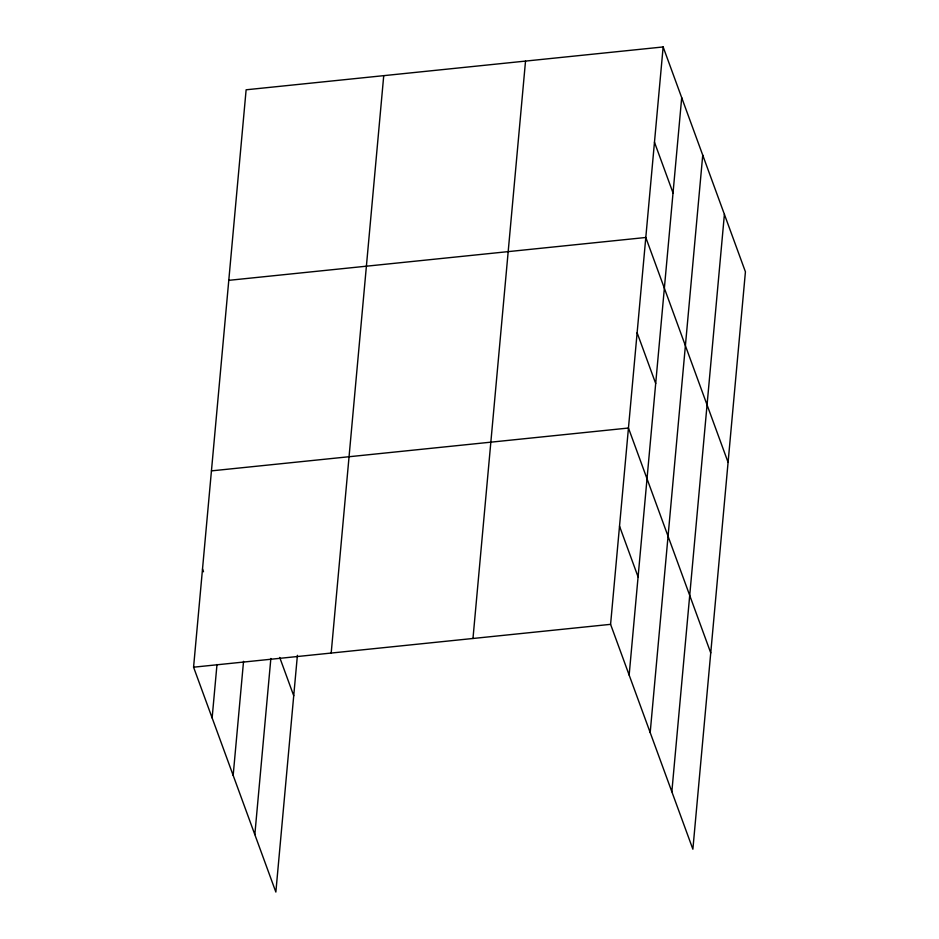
<?xml version="1.0" encoding="UTF-8"?>
<svg xmlns="http://www.w3.org/2000/svg" width="939" height="939" viewBox="0 0 939 939"><rect width="100%" height="100%" fill="white"/><g stroke="black" fill="none" stroke-linecap="round" stroke-linejoin="round"><path stroke-width="1.41" d="M297.405 655.316L275.855 892.05L193.575 667.195L246.124 89.792L663.145 46.95L745.425 271.805L692.876 849.208L610.585 624.341L663.145 46.95M212.132 717.912L216.991 664.507M233.165 775.379L243.541 661.349M254.833 834.583L270.855 658.485M331.185 653.051L383.734 75.66M472.974 638.485L525.523 61.094M629.153 675.071L681.702 97.679M650.187 732.537L702.736 155.146M671.843 791.741L724.403 214.35M228.776 280.338L645.797 237.485L728.089 462.352M211.439 470.873L628.461 428.031L710.741 652.887M193.575 667.195L610.585 624.341M654.471 142.223L673.04 192.953M637.123 332.758L655.692 383.488M619.529 526.18L638.086 576.91M279.705 657.429L293.731 695.74M202.507 569.034L203.505 571.769"/></g></svg>
